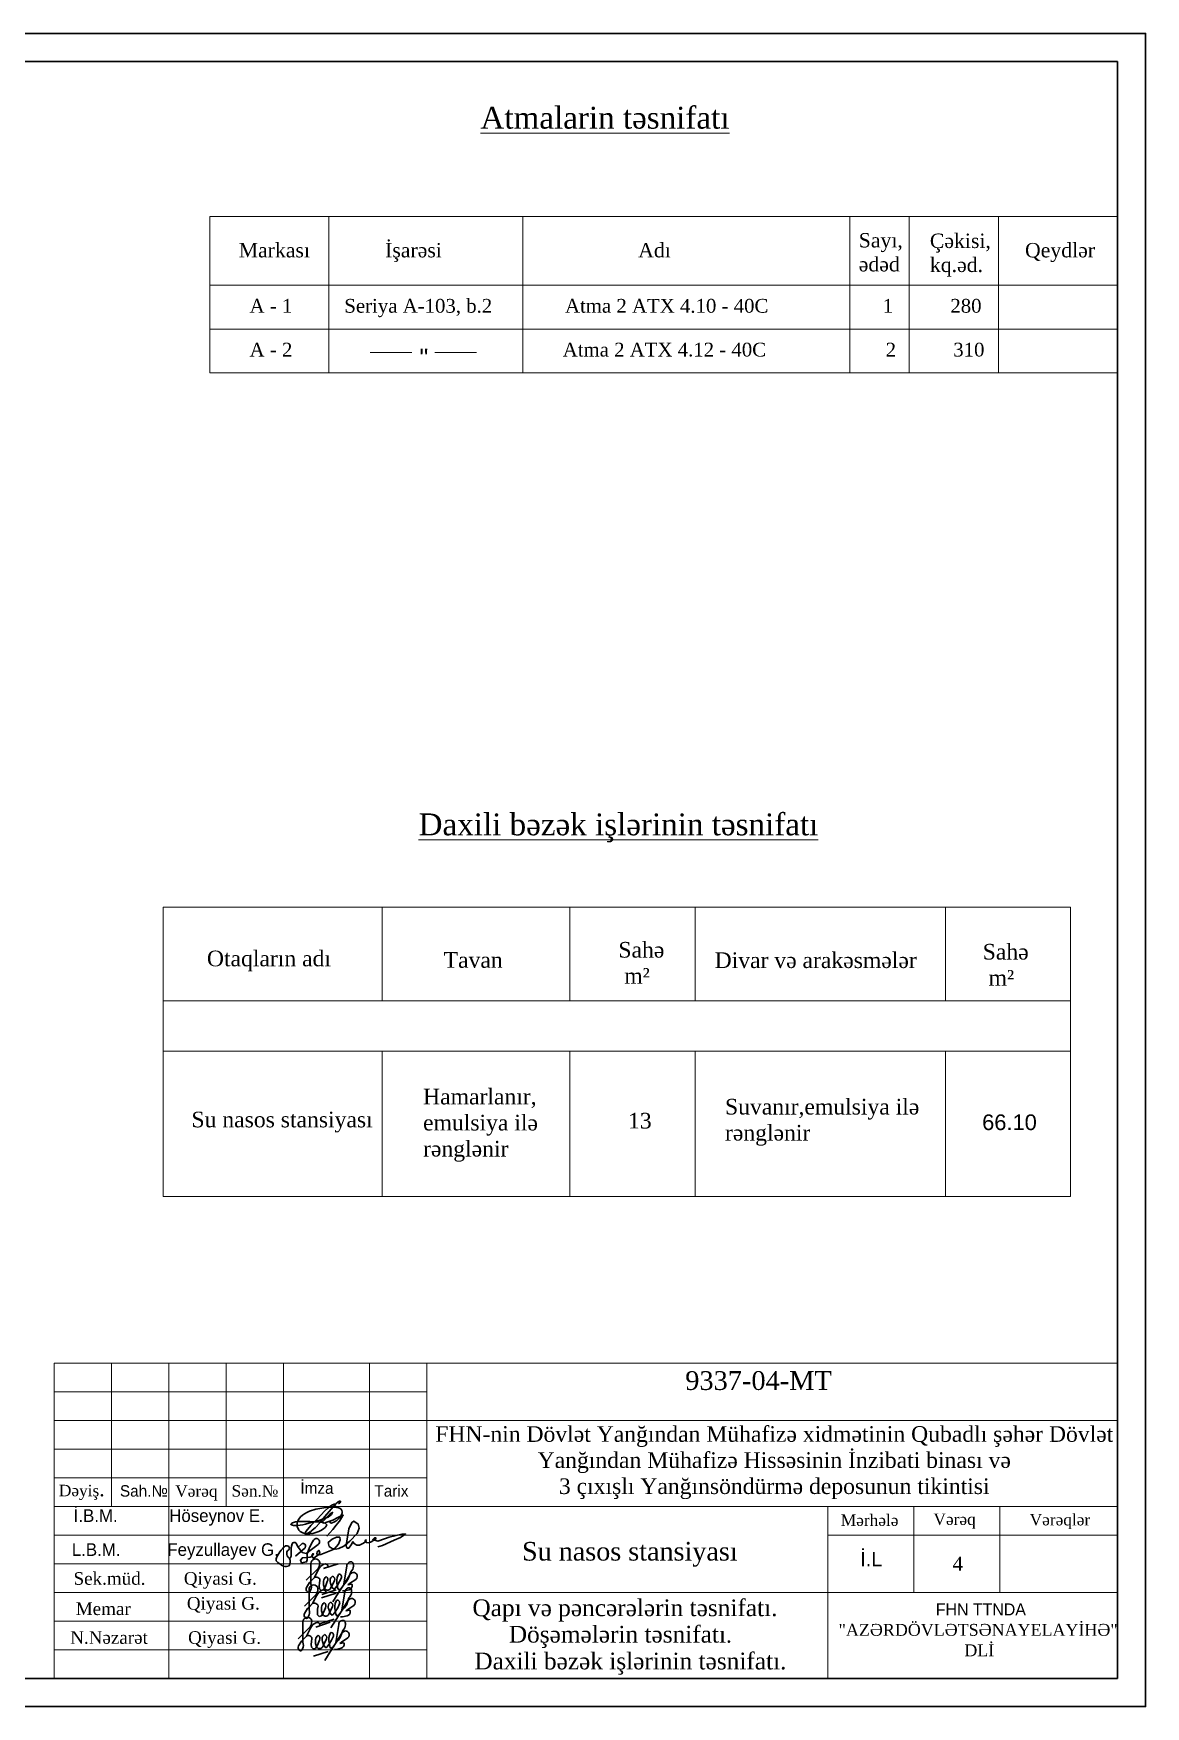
# Model space of a CAD drawing. Header units: millimetres. Extents: x 120281 to 1416367021, y -641565767 to 918373.
# Drawn here: x 606616 to 624384, y 795840 to 822570 of the extents above; entities that cross this region are included whole.
import ezdxf

# ---------------------------------------------------------------- set-up
doc = ezdxf.new("R2010")
doc.units = ezdxf.units.MM
for name, color, linetype, lineweight in [('0_Ном._пера__1', 7, 'Continuous', 35), ('аракясмя', 130, 'Continuous', 20), ('перегородка', 130, 'Continuous', 20), ('перегородка_Ном._пера__1', 7, 'Continuous', 15), ('размер2', 210, 'Continuous', 15), ('размер_Ном._пера__1', 7, 'Continuous', 15)]:
    doc.layers.add(name, color=color, linetype=linetype, lineweight=lineweight)
doc.styles.get("Standard").update_dxf_attribs({"font": 'arial.ttf'})
doc.styles.add('Times New  Roman', font='times.ttf')
doc.styles.add('СГЕНЕРИР_СТИЛЬ_2', font='AZLTM.TTF')

msp = doc.modelspace()

# ---------------------------------------------------------------- linework, layer by layer
at = {"layer": 'аракясмя', "color": 0, "lineweight": 20}
for p, q in [((609433.61548, 819646.46007), (609433.61548, 817146.46007)), ((609433.61548, 819646.46007), (623933.61548, 819646.46007)), ((611333.61548, 819646.46007), (611333.61548, 817146.46007)), ((614433.61548, 819646.46007), (614433.61548, 817146.46007)), ((619658.61548, 819646.46007), (619658.61548, 817146.46007)), ((620608.61548, 819646.46007), (620608.61548, 817146.46007)), ((622033.61548, 819646.46007), (622033.61548, 817146.46007)), ((623933.61548, 819646.46007), (623933.61548, 817146.46007)), ((609433.61548, 818546.46007), (623933.61548, 818546.46007)), ((609433.61548, 817846.46007), (623933.61548, 817846.46007)), ((611995.36193, 817474.87802), (612660.36193, 817474.87802)), ((613031.27237, 817474.87802), (613696.27237, 817474.87802)), ((609433.61548, 817146.46007), (623933.61548, 817146.46007)), ((609433.61548, 817146.46007), (623933.61548, 817146.46007)), ((608686.8161, 808611.75237), (608686.8161, 803989.09122)), ((608686.8161, 808611.75237), (623186.8161, 808611.75237)), ((612186.8161, 808611.75237), (612186.8161, 807112.21705)), ((615186.8161, 808611.75237), (615186.8161, 807112.21705)), ((617186.8161, 808611.75237), (617186.8161, 807112.21705)), ((621186.8161, 808611.75237), (621186.8161, 807112.21705)), ((623186.8161, 808611.75237), (623186.8161, 803989.09122)), ((608686.8161, 807112.21705), (623186.8161, 807112.21705)), ((608686.8161, 806312.21705), (623186.8161, 806312.21705)), ((612186.8161, 806312.21705), (612186.8161, 803989.09122)), ((615186.8161, 806312.21705), (615186.8161, 803989.09122)), ((617186.8161, 806312.21705), (617186.8161, 803989.09122)), ((621186.8161, 806312.21705), (621186.8161, 803989.09122)), ((608686.8161, 803989.09122), (623186.8161, 803989.09122))]:
    msp.add_line(p, q, dxfattribs=at)
at = {"layer": 'размер2', "color": 0, "lineweight": 30}
for p, q in [((610975.00687, 797857.24647), (611165.10946, 798047.34907)), ((611026.33697, 797820.35725), (611107.05737, 797901.07765)), ((611049.03958, 798123.05875), (611049.03958, 797959.09544)), ((611049.03958, 797959.09544), (611049.03958, 797802.69966)), ((611049.03958, 797843.05986), (611107.05737, 797901.07765)), ((611107.05737, 797901.07765), (611167.59767, 798024.68076)), ((611252.84049, 798045.12496), (611484.91164, 798120.80034)), ((611318.94842, 798092.7886), (611326.51596, 798065.04096)), ((611392.10128, 797923.78026), (611366.87616, 797898.55514)), ((611508.13686, 797835.49232), (611535.88449, 797898.55514)), ((611568.67716, 797779.99705), (611674.87399, 797955.68729)), ((611621.64992, 798087.74357), (611574.34389, 797796.99724)), ((611651.92007, 797888.46509), (611687.23524, 797991.8881)), ((611674.87399, 797955.68729), (611704.89283, 797974.23051)), ((610944.63648, 797441.43766), (611134.73907, 797631.54026)), ((610978.40923, 797742.15936), (611026.33697, 797820.35725)), ((611018.66919, 797707.24994), (611018.66919, 797543.28663)), ((611185.25526, 797812.78971), (611182.73274, 797767.38449)), ((611182.73274, 797767.38449), (611185.25526, 797721.97926)), ((611192.82279, 797858.19494), (611185.25526, 797812.78971)), ((611185.25526, 797721.97926), (611210.48038, 797694.23162)), ((611210.48038, 797694.23162), (611248.31807, 797704.32167)), ((611218.04792, 797578.19605), (611450.11907, 797653.87142)), ((611222.4701, 797629.31615), (611454.54125, 797704.99152)), ((611248.31807, 797704.32167), (611281.11073, 797757.29444)), ((611250.84058, 797845.58237), (611250.84058, 797782.51956)), ((611250.84058, 797782.51956), (611266.16588, 797733.15275)), ((611281.11073, 797757.29444), (611311.38088, 797835.49232)), ((611288.57803, 797676.97979), (611296.14557, 797649.23215)), ((611359.30862, 797721.97926), (611394.62379, 797785.04207)), ((611364.35364, 797812.78971), (611380.25684, 797759.3868)), ((611380.25684, 797759.3868), (611404.71384, 797724.50177)), ((611394.62379, 797785.04207), (611424.89394, 797855.67242)), ((611399.66882, 797512.61072), (611485.43424, 797648.8264)), ((611432.46148, 797724.50177), (611467.77666, 797769.907)), ((611467.77666, 797769.907), (611508.13686, 797835.49232)), ((611485.43424, 797648.8264), (611568.67716, 797779.99705)), ((611522.96094, 797712.43206), (611568.67716, 797779.99705)), ((611591.27953, 797671.93476), (611543.9735, 797381.18843)), ((611583.81223, 797686.66409), (611553.54208, 797689.1866)), ((611568.67716, 797779.99705), (611616.60489, 797835.49232)), ((611659.48761, 797706.84419), (611583.81223, 797686.66409)), ((611616.60489, 797835.49232), (611651.92007, 797888.46509)), ((611667.05514, 797805.22217), (611639.30751, 797782.51956)), ((611639.30751, 797782.51956), (611702.37032, 797795.13212)), ((611767.95564, 797870.8075), (611667.05514, 797805.22217)), ((610948.03884, 797326.35055), (610995.96658, 797404.54844)), ((610995.96658, 797404.54844), (611076.68698, 797485.26884)), ((611018.66919, 797543.28663), (611018.66919, 797386.89085)), ((611018.66919, 797427.25105), (611076.68698, 797485.26884)), ((611076.68698, 797485.26884), (611137.22728, 797608.87195)), ((611154.88487, 797396.9809), (611152.36235, 797351.57568)), ((611162.4524, 797442.38613), (611154.88487, 797396.9809)), ((611220.47019, 797429.77356), (611220.47019, 797366.71075)), ((611220.47019, 797366.71075), (611235.79549, 797317.34394)), ((611250.74034, 797341.48563), (611281.01049, 797419.68351)), ((611328.93823, 797306.17045), (611364.2534, 797369.23326)), ((611333.98325, 797396.9809), (611349.88645, 797343.57799)), ((611361.73089, 797507.97145), (611336.50577, 797482.74633)), ((611364.2534, 797369.23326), (611394.52355, 797439.86361)), ((611437.40627, 797354.09819), (611477.76647, 797419.68351)), ((611455.06385, 797233.01759), (611538.30677, 797364.18824)), ((611477.76647, 797419.68351), (611505.5141, 797482.74633)), ((611492.59055, 797296.62325), (611538.30677, 797364.18824)), ((611538.30677, 797364.18824), (611644.5036, 797539.87848)), ((611538.30677, 797364.18824), (611586.2345, 797419.68351)), ((611586.2345, 797419.68351), (611621.54968, 797472.65628)), ((611636.68475, 797389.41336), (611608.93712, 797366.71075)), ((611608.93712, 797366.71075), (611671.99993, 797379.32331)), ((611621.54968, 797472.65628), (611656.86485, 797576.07929)), ((611737.58525, 797454.99869), (611636.68475, 797389.41336)), ((611644.5036, 797539.87848), (611674.52244, 797558.4217)), ((610847.46429, 796922.44623), (611037.56688, 797112.54882)), ((610921.497, 797188.25851), (610921.497, 797024.29519)), ((610979.51479, 796966.27741), (611040.05509, 797089.88052)), ((611125.29791, 797110.32472), (611357.36906, 797186.00009)), ((611152.36235, 797351.57568), (611154.88487, 797306.17045)), ((611154.88487, 797306.17045), (611180.10999, 797278.42281)), ((611180.10999, 797278.42281), (611217.94768, 797288.51286)), ((611187.67753, 797162.38724), (611419.74868, 797238.06261)), ((611191.40584, 797157.98836), (611198.97337, 797130.24072)), ((611217.94768, 797288.51286), (611250.74034, 797341.48563)), ((611349.88645, 797343.57799), (611374.34345, 797308.69296)), ((611369.29843, 797096.80191), (611455.06385, 797233.01759)), ((611402.09109, 797308.69296), (611437.40627, 797354.09819)), ((611494.10734, 797152.94333), (611446.8013, 796862.197)), ((611553.44184, 797270.85528), (611523.17169, 797273.37779)), ((611629.11722, 797291.03538), (611553.44184, 797270.85528)), ((610850.86665, 796807.35912), (610898.79439, 796885.55701)), ((610898.79439, 796885.55701), (610979.51479, 796966.27741)), ((610921.497, 797024.29519), (610921.497, 796867.89942)), ((610921.497, 796908.25962), (610979.51479, 796966.27741)), ((611057.71268, 796877.98947), (611055.19016, 796832.58424)), ((611055.19016, 796832.58424), (611057.71268, 796787.17902)), ((611065.28021, 796923.39469), (611057.71268, 796877.98947)), ((611120.77549, 796769.52143), (611153.56815, 796822.49419)), ((611123.298, 796910.78213), (611123.298, 796847.71932)), ((611123.298, 796847.71932), (611138.6233, 796798.35251)), ((611153.56815, 796822.49419), (611183.8383, 796900.69208)), ((611231.76604, 796787.17902), (611267.08121, 796850.24183)), ((611236.81106, 796877.98947), (611252.71426, 796824.58656)), ((611264.5587, 796988.98002), (611239.33357, 796963.75489)), ((611252.71426, 796824.58656), (611277.17126, 796789.70153)), ((611267.08121, 796850.24183), (611297.35136, 796920.87218)), ((611304.9189, 796789.70153), (611340.23407, 796835.10676)), ((611340.23407, 796835.10676), (611380.59427, 796900.69208)), ((611357.89166, 796714.02616), (611441.13457, 796845.19681)), ((611380.59427, 796900.69208), (611408.34191, 796963.75489)), ((611395.41836, 796777.63182), (611441.13457, 796845.19681)), ((611441.13457, 796845.19681), (611547.33141, 797020.88705)), ((611441.13457, 796845.19681), (611489.06231, 796900.69208)), ((611489.06231, 796900.69208), (611524.37749, 796953.66484)), ((611539.51256, 796870.42193), (611511.76492, 796847.71932)), ((611511.76492, 796847.71932), (611574.82774, 796860.33188)), ((611524.37749, 796953.66484), (611559.69266, 797057.08786)), ((611640.41306, 796936.00726), (611539.51256, 796870.42193)), ((611547.33141, 797020.88705), (611577.35025, 797039.43027)), ((611057.71268, 796787.17902), (611082.9378, 796759.43138)), ((611082.9378, 796759.43138), (611120.77549, 796769.52143)), ((611090.50534, 796643.39581), (611322.57649, 796719.07118)), ((611272.12624, 796577.81048), (611357.89166, 796714.02616)), ((611456.26965, 796751.86384), (611425.9995, 796754.38636)), ((611531.94502, 796772.04394), (611456.26965, 796751.86384))]:
    msp.add_line(p, q, dxfattribs=at)
for points in [[(586583.65283, 822570.10421), (624383.61503, 822570.10421), (624383.61503, 795840.13094), (586583.65283, 795840.13094)], [(588383.65103, 822120.10466), (623933.61548, 822120.10466), (623933.61548, 796290.13049), (588383.65103, 796290.13049)]]:
    msp.add_lwpolyline(points, close=True, dxfattribs=at)
for points in [[(611350.80138, 798789.94016), (611361.89255, 798775.23305), (611378.18488, 798771.94607), (611423.61686, 798789.16959), (611464.844, 798814.64755), (611501.48329, 798849.00813), (611529.61995, 798887.666), (611546.0845, 798931.09058), (611549.15607, 798952.26212), (611545.13216, 798973.82058), (611532.31515, 798992.35226), (611507.11352, 799008.64015), (611490.98385, 799015.41681), (611457.38169, 799020.41673), (611386.95557, 799025.01906), (611334.62897, 799023.45222), (611257.48997, 799016.59586), (611125.66115, 798993.02877), (611025.50905, 798961.97193), (610981.63444, 798941.1688), (610948.58584, 798921.3627), (610917.20871, 798900.1413), (610884.81741, 798869.08619), (610856.6878, 798832.46614), (610837.06828, 798796.98116), (610831.59075, 798776.81187), (610829.11299, 798754.64875), (610831.92355, 798712.23447), (610843.40147, 798684.7912), (610857.90945, 798657.43264), (610879.80049, 798638.55083), (610907.44916, 798620.99832), (610947.77541, 798603.54378), (610971.40017, 798597.61543), (611000.7477, 798598.53407), (611033.87764, 798600.19867), (611079.69885, 798607.20178), (611127.76875, 798620.05943), (611176.49886, 798639.00503), (611206.10533, 798652.91915), (611249.9123, 798677.6629), (611279.19054, 798701.80395), (611294.21433, 798721.35682), (611300.54586, 798731.75991), (611302.81654, 798738.37849), (611301.72975, 798744.00462), (611292.71921, 798755.91359), (611275.98369, 798767.33177), (611250.39657, 798776.7644), (611201.9366, 798785.9144), (611114.90112, 798793.42941), (611029.31261, 798796.25609), (610930.33819, 798796.00286), (610843.52803, 798794.06107), (610801.34357, 798789.88224), (610785.83303, 798786.46289), (610769.48093, 798780.71351), (610755.70702, 798773.85868), (610746.92886, 798767.96081), (610736.76499, 798761.13192), (610732.62877, 798756.90103), (610730.08006, 798752.48029), (610729.92776, 798749.9983), (610732.05944, 798746.78253), (610740.91312, 798741.26526), (610755.22026, 798735.50413), (610771.48314, 798731.9034), (610790.55366, 798730.92946), (610823.13045, 798730.92946), (610879.43657, 798737.87704), (610919.06983, 798745.01907), (610962.01201, 798756.01941), (611055.90644, 798778.07235), (611173.92899, 798811.6199), (611324.11916, 798865.58148), (611331.9317, 798872.00432), (611349.19867, 798886.19983), (611378.745, 798910.49043), (611389.91137, 798928.60793), (611395.95823, 798941.02792), (611396.12587, 798943.17874), (611393.56181, 798942.6296), (611373.10738, 798931.53955), (611352.83595, 798915.69519), (611322.33689, 798886.59102), (611281.43135, 798840.88411), (611232.35972, 798790.4083), (611231.91986, 798786.62183), (611233.94406, 798782.35417), (611242.41016, 798774.83742), (611261.92428, 798770.30106), (611303.6556, 798783.96412), (611402.05157, 798819.33305), (611479.7628, 798859.11814), (611522.06801, 798882.40958), (611556.84909, 798898.92719), (611561.29668, 798899.80467), (611563.37483, 798898.1921), (611563.65036, 798893.90876), (611555.7428, 798883.83685), (611506.06117, 798801.47549), (611451.05722, 798735.41268), (611397.87744, 798668.86911), (611304.45109, 798562.66695)], [(611032.93733, 798634.85386), (611013.15514, 798617.47749), (610989.53495, 798602.10475), (610968.52446, 798593.6894), (610961.91242, 798594.55774), (610956.42037, 798598.33745), (610955.29955, 798607.21354), (610960.72272, 798620.37798), (610969.35564, 798635.9861), (610999.85304, 798674.08786), (611050.09528, 798731.22841), (611100.14622, 798783.35468), (611154.97714, 798839.41068), (611264.83484, 798961.80623), (611319.33338, 799010.13449), (611353.66795, 799037.91372), (611393.8415, 799064.45468), (611421.20425, 799073.03225), (611438.00949, 799071.57014), (611441.77487, 799062.79334), (611439.19463, 799049.54834)], [(611009.91551, 798585.2527), (611030.41559, 798616.28777), (611069.90818, 798656.06089), (611116.78298, 798696.64835), (611194.62244, 798780.76011), (611273.94456, 798878.10773), (611373.55637, 798995.69323), (611447.41881, 799080.7785), (611485.35528, 799109.19549), (611507.9281, 799120.80768), (611516.48425, 799122.53064), (611520.18532, 799120.7515), (611521.35635, 799116.30333), (611519.49067, 799109.47289), (611508.99829, 799096.51421), (611487.93635, 799077.70469)]]:
    msp.add_lwpolyline(points, dxfattribs=at)
for points in [[(610832.54917, 798400.23043), (610910.27502, 798302.3787), (610975.56777, 798287.32086), (611165.99723, 798430.77162, 1.2496403785), (611093.18385, 798499.01903, 0.0792582279), (610988.9611, 798279.79196), (610988.9611, 798186.09874), (610978.91606, 798150.9638), (610901.06707, 798137.57904), (610881.81417, 798176.89673), (610912.78631, 798217.05098), (611037.51205, 798227.92606), (611065.79645, 798235.18775), (611092.72506, 798277.19559), (611083.01123, 798283.42252), (611064.36787, 798254.33943), (611079.58911, 798216.80928), (611102.90534, 798216.80928), (611181.48764, 798273.25478), (611191.4661, 798313.14297), (611176.76098, 798333.61188), (611149.69741, 798314.16908), (611143.67447, 798279.55292), (611159.59167, 798257.52695), (611205.12084, 798268.53993), (611421.18425, 798353.98226), (611491.73462, 798433.72001), (611516.09128, 798502.54627), (611510.87667, 798543.85124), (611455.85077, 798543.85124), (611390.94005, 798513.22785), (611327.2662, 798460.55646), (611340.96656, 798399.47089), (611389.445, 798366.82171), (611448.35366, 798351.75585), (611495.54451, 798365.23025), (611575.67787, 798400.76701), (611673.43046, 798479.92929), (611790.56499, 798606.25204), (611821.74468, 798690.46722), (611803.20538, 798756.15506), (611737.47522, 798802.47343), (611700.39662, 798782.2618), (611653.20577, 798677.83496), (611623.71147, 798483.2979), (611611.08999, 798400.04976), (611628.76764, 798367.92309), (611654.89116, 798367.92309), (611690.28428, 798423.5051), (611721.20354, 798472.06128), (611747.58757, 798439.50601), (611780.45264, 798417.61006), (611825.11546, 798417.61006), (611888.03762, 798449.86392), (611933.43008, 798482.56765), (611927.09626, 798504.7218), (611913.9008, 798486.78751), (611936.59698, 798459.35859), (611976.18346, 798453.02881), (612011.01953, 798474.12799), (612085.96992, 798518.43628), (612085.96992, 798537.95302), (612066.96838, 798537.95302), (612036.35488, 798506.30424), (612118.69475, 798483.62262), (612225.7146, 798521.85515), (612298.16876, 798544.9946), (612390.31654, 798567.75209), (612504.27784, 798595.8968), (612562.43164, 798595.8968), (612530.12692, 798573.57374), (612482.82055, 798540.88431), (612380.25438, 798496.30418), (612192.26837, 798412.02633), (612120.27968, 798392.55961)], [(610708.82165, 798199.303, 0.2027102337), (610736.24656, 798289.40406, -0.0832167747), (610748.29459, 798440.81768, -0.5409747277), (610811.51678, 798451.69318), (610832.54917, 798400.23043)], [(610843.24732, 798386.76216), (610891.85321, 798429.10963, -1.0345011644), (610955.38591, 798378.09911), (610804.42787, 798242.43284)]]:
    msp.add_lwpolyline(points, format="xyb", dxfattribs=at)
msp.add_lwpolyline([(610663.75127, 798292.05574, -0.3006337272), (610699.88282, 798348.79737, 0.2802498133), (610698.20361, 798395.54088, 0.2687793642), (610642.51689, 798405.65924, 0.1221920669), (610491.98819, 798201.56311), (610495.22652, 798165.96377, 0.0999903221), (610613.59972, 798082.18159, 0.2003981025), (610700.0547, 798089.10152, 0.312913754), (610702.67917, 798209.85568, -0.2937938278)], format="xyb", close=True, dxfattribs=at)
for centre, radius, start, end in [((611122.15491, 798127.30339), 73.23843, 34.194780316, 183.322520404), ((611053.68941, 798125.40129), 136.03888, 324.987904267, 18.454224902), ((611135.76838, 797849.2077), 59.28586, 48.354248895, 118.965367601), ((611329.91444, 797951.91318), 177.88158, 114.146978859, 155.853021137), ((611160.43122, 797864.07113), 32.92027, 349.717727088, 63.412375254), ((611364.68247, 797827.37653), 115.28846, 129.596168368, 170.91406904), ((611278.48374, 798075.94273), 43.8312, 22.60247535, 119.130238232), ((611257.0751, 797864.79859), 61.70879, 331.646355483, 56.426131452), ((611453.68656, 797853.08208), 97.99921, 152.353537357, 204.277094013), ((611378.50149, 797875.28377), 50.3673, 337.084908029, 74.334999536), ((611679.97854, 797843.96778), 219.85391, 153.682806813, 198.19180209), ((611505.76647, 797931.94663), 24.74717, 35.97203851, 157.447635114), ((611498.01146, 797915.60785), 41.53506, 335.759871783, 48.017444304), ((611691.72042, 798081.72224), 70.32874, 79.204877164, 175.088496233), ((611589.63415, 798093.45288), 140.85942, 313.859883331, 355.412611437), ((611648.78227, 798091.32303), 81.77203, 353.585205985, 46.671298362), ((611732.85676, 797932.35717), 50.35234, 32.074619035, 123.735866803), ((611718.50401, 797919.5145), 69.41063, 315.434635632, 34.767179446), ((611026.96011, 797717.49066), 54.45854, 153.06487867, 228.706175428), ((611012.1282, 797690.13366), 25.08672, 212.718356066, 320.12897518), ((611091.78452, 797711.49458), 73.23843, 34.194780316, 183.322520404), ((610966.74603, 797722.03496), 80.4998, 323.411127117, 342.220388169), ((610912.77975, 797757.22586), 143.64752, 335.411259858, 18.455329051), ((611023.31902, 797709.59248), 136.03888, 324.987904267, 18.454224902), ((611299.54405, 797536.10437), 177.88158, 114.146978859, 155.853021137), ((611248.11334, 797660.13392), 43.8312, 22.60247535, 119.130238232), ((611312.22674, 797751.12851), 49.44422, 201.318764054, 266.093723159), ((611321.53543, 797743.25938), 43.35501, 252.998230414, 330.604588558), ((611418.58766, 797733.62638), 16.60546, 213.332324679, 326.667675321), ((611601.49379, 797774.11745), 130.38578, 179.467332581, 213.686515824), ((611495.57818, 797727.42317), 25.75321, 264.258427949, 347.796318817), ((611661.35003, 797665.91343), 70.32874, 79.204877164, 175.088496233), ((611559.26376, 797677.64407), 140.85942, 313.859883331, 355.412611437), ((611644.38696, 797770.5982), 65.51797, 283.325394517, 8.844728131), ((611618.41188, 797675.51422), 81.77203, 353.585205985, 46.671298362), ((611683.91639, 797777.70268), 25.38372, 6.717842674, 43.364629535), ((610882.40935, 797341.41705), 143.64752, 335.411259858, 18.455329051), ((611105.39799, 797433.39889), 59.28586, 48.354248895, 118.965367601), ((611130.06082, 797448.26232), 32.92027, 349.717727088, 63.412375254), ((611334.31208, 797411.56772), 115.28846, 129.596168368, 170.91406904), ((611226.70471, 797448.98978), 61.70879, 331.646355483, 56.426131452), ((611423.31617, 797437.27327), 97.99921, 152.353537357, 204.277094013), ((611348.1311, 797459.47496), 50.3673, 337.084908029, 74.334999536), ((611649.60815, 797428.15897), 219.85391, 153.682806813, 198.19180209), ((611571.1234, 797358.30864), 130.38578, 179.467332581, 213.686515824), ((611475.39608, 797516.13782), 24.74717, 35.97203851, 157.447635114), ((611467.64107, 797499.79904), 41.53506, 335.759871783, 48.017444304), ((611614.01657, 797354.78939), 65.51797, 283.325394517, 8.844728131), ((611653.546, 797361.89387), 25.38372, 6.717842674, 43.364629535), ((611702.48637, 797516.54836), 50.35234, 32.074619035, 123.735866803), ((611688.13362, 797503.70569), 69.41063, 315.434635632, 34.767179446), ((610994.61233, 797192.50314), 73.23843, 34.194780316, 183.322520404), ((610996.58972, 797301.68185), 54.45854, 153.06487867, 228.706175428), ((610981.75781, 797274.32485), 25.08672, 212.718356066, 320.12897518), ((610936.37563, 797306.22615), 80.4998, 323.411127117, 342.220388169), ((610926.14683, 797190.60104), 136.03888, 324.987904267, 18.454224902), ((611202.37186, 797017.11294), 177.88158, 114.146978859, 155.853021137), ((611150.94115, 797141.14248), 43.8312, 22.60247535, 119.130238232), ((611281.85634, 797335.3197), 49.44422, 201.318764054, 266.093723159), ((611291.16504, 797327.45056), 43.35501, 252.998230414, 330.604588558), ((611388.21727, 797317.81757), 16.60546, 213.332324679, 326.667675321), ((611465.20778, 797311.61436), 25.75321, 264.258427949, 347.796318817), ((611564.17784, 797146.922), 70.32874, 79.204877164, 175.088496233), ((611462.09157, 797158.65263), 140.85942, 313.859883331, 355.412611437), ((611521.23969, 797156.52279), 81.77203, 353.585205985, 46.671298362), ((610785.23716, 796822.42561), 143.64752, 335.411259858, 18.455329051), ((611008.2258, 796914.40746), 59.28586, 48.354248895, 118.965367601), ((611032.88863, 796929.27089), 32.92027, 349.717727088, 63.412375254), ((611237.13989, 796892.57628), 115.28846, 129.596168368, 170.91406904), ((611129.53252, 796929.99835), 61.70879, 331.646355483, 56.426131452), ((611326.14398, 796918.28184), 97.99921, 152.353537357, 204.277094013), ((611250.95891, 796940.48352), 50.3673, 337.084908029, 74.334999536), ((611552.43596, 796909.16753), 219.85391, 153.682806813, 198.19180209), ((611473.95121, 796839.31721), 130.38578, 179.467332581, 213.686515824), ((611378.22389, 796997.14638), 24.74717, 35.97203851, 157.447635114), ((611370.46888, 796980.8076), 41.53506, 335.759871783, 48.017444304), ((611516.84437, 796835.79796), 65.51797, 283.325394517, 8.844728131), ((611556.37381, 796842.90244), 25.38372, 6.717842674, 43.364629535), ((611605.31418, 796997.55693), 50.35234, 32.074619035, 123.735866803), ((611590.96143, 796984.71426), 69.41063, 315.434635632, 34.767179446), ((610899.41753, 796782.69042), 54.45854, 153.06487867, 228.706175428), ((610884.58562, 796755.33342), 25.08672, 212.718356066, 320.12897518), ((610839.20344, 796787.23471), 80.4998, 323.411127117, 342.220388169), ((611184.68415, 796816.32827), 49.44422, 201.318764054, 266.093723159), ((611193.99285, 796808.45913), 43.35501, 252.998230414, 330.604588558), ((611291.04508, 796798.82613), 16.60546, 213.332324679, 326.667675321), ((611368.03559, 796792.62293), 25.75321, 264.258427949, 347.796318817)]:
    msp.add_arc(centre, radius, start, end, dxfattribs=at)
at = {"layer": 'размер_Ном._пера__1', "color": 0, "linetype": 'Continuous'}
for p, q in [((606949.34505, 801324.75468), (623933.61548, 801324.75468)), ((606949.34505, 796290.12996), (606949.34505, 801324.75468)), ((607864.73136, 799036.2889), (607864.73136, 801324.75468)), ((608780.11767, 796290.12996), (608780.11767, 801324.75468)), ((609695.50399, 799036.2889), (609695.50399, 801324.75468)), ((610610.8903, 796290.12996), (610610.8903, 801324.75468)), ((611983.96977, 796290.12996), (611983.96977, 801324.75468)), ((612899.35608, 801324.75468), (612899.35608, 796290.12996)), ((606949.34505, 800867.06152), (612899.35608, 800867.06152)), ((606949.34505, 800409.36836), (623933.61548, 800409.36836)), ((606949.34505, 799951.67521), (612899.35608, 799951.67521)), ((606949.34505, 799493.98205), (612899.35608, 799493.98205)), ((606949.34505, 799036.2889), (623933.61548, 799036.2889)), ((619307.06027, 799036.2889), (619307.06027, 796290.12996)), ((620680.13974, 799036.2889), (620680.13974, 797663.20943)), ((622053.21921, 799036.2889), (622053.21921, 797663.20943)), ((606949.34505, 798578.59574), (612899.35608, 798578.59574)), ((619307.06027, 798578.59574), (623933.61548, 798578.59574)), ((606949.34505, 798120.90258), (612899.35608, 798120.90258)), ((606949.34505, 797663.20943), (623933.61548, 797663.20943)), ((606949.34505, 797205.51627), (612899.35608, 797205.51627)), ((606949.34505, 796747.82311), (612899.35608, 796747.82311))]:
    msp.add_line(p, q, dxfattribs=at)

# ---------------------------------------------------------------- texts
at = {"layer": '0_Ном._пера__1', "color": 0, "linetype": 'Continuous', "attachment_point": 1, "style": 'Times New  Roman'}
for s, insert, char_height in [('9337-04-MT', (617029.79788, 801198.21277), 300), ('Mərhələ', (619514.93046, 798908.33613), 183.077263), ('Vərəq', (620995.31112, 798923.87261), 183.077263), ('Vərəqlər', (622532.25319, 798916.91144), 183.077263), ('{\\fTimes New Roman|b0|i0|c238|p18;4}', (621299.54855, 798235.76038), 225)]:
    msp.add_mtext(s, dxfattribs=dict(at, insert=insert, char_height=char_height))
at = {"layer": '0_Ном._пера__1', "color": 0, "linetype": 'Continuous', "insert": (619824.71977, 798309.89852), "char_height": 228.8465782, "width": 297.7662654, "attachment_point": 1, "style": 'СГЕНЕРИР_СТИЛЬ_2'}
msp.add_mtext('{\\fArial|b0|i0|c0|p34;İ.L}', dxfattribs=at)
at = {"layer": '0_Ном._пера__1', "color": 0, "linetype": 'Continuous', "insert": (619479.66453, 797487.25561), "char_height": 190, "width": 5066.5513294, "attachment_point": 1, "line_spacing_factor": 1.032836, "style": 'Times New  Roman'}
msp.add_mtext('{\\fAzL Times|b0|i0|c204|p18;                      FHN TTNDA}\\P"AZƏRDÖVLƏT{\\fTimes New Roman|b0|i0|c238|p18;S}Ə{\\fTimes New Roman|b0|i0|c238|p18;NAYE}LAYİHƏ"\\P                            DLİ', dxfattribs=at)
at = {"layer": 'аракясмя', "color": 0, "lineweight": 20}
msp.add_text('"', height=285, dxfattribs=at).set_placement((612783.14104, 817249.00662))
at = {"layer": 'перегородка', "color": 0}
msp.add_text('66.10', height=250, dxfattribs=at).set_placement((621772.9857, 805050.14959))
at = {"layer": 'перегородка', "color": 0, "attachment_point": 1}
for s, insert, char_height in [('{\\fTimes New Roman|b0|i0|c238|p18;İşarəsi}', (612234.49358, 819222.9501), 230), ('{\\fTimes New Roman|b0|i0|c238|p18;Sayı,\\Pədəd}', (619801.61729, 819381.44614), 230), ('{\\fTimes New Roman|b0|i0|c238|p18;Çəkisi,\\Pkq.əd.}', (620938.20846, 819372.52026), 230), ('{\\fTimes New Roman|b0|i0|c238|p18;Markası}', (609895.81199, 819222.9501), 230), ('{\\fTimes New Roman|b0|i0|c238|p18;Adı}', (616277.86895, 819222.9501), 230), ('{\\fTimes New Roman|b0|i0|c238|p18;Qeydlər}', (622457.78374, 819222.86856), 230), ('{\\fTimes New Roman|b0|i0|c238|p18;Sahə\\P m²}', (615961.72041, 808055.34762), 250), ('{\\fTimes New Roman|b0|i0|c238|p18;Otaqların adı}', (609387.89388, 807916.91317), 250), ('{\\fTimes New Roman|b0|i0|c238|p18;Tavan}', (613169.5146, 807893.0313), 250), ('{\\fTimes New Roman|b0|i0|c238|p18;Divar və arakəsmələr}', (617498.92489, 807889.13864), 250), ('{\\fTimes New Roman|b0|i0|c238|p18;Sahə\\P m²}', (621782.17615, 808024.3384), 250), ('{\\fTimes New Roman|b0|i0|c238|p18;Hamarlanır,\\Pemulsiya ilə \\Prənglənir}', (612841.24386, 805710.58181), 250), ('{\\fTimes New Roman|b0|i0|c238|p18;Suvanır,emulsiya ilə \\Prənglənir}', (617664.97244, 805548.73589), 250), ('{\\fTimes New Roman|b0|i0|c0|p18;Su \\fTimes New Roman|b0|i0|c238|p18;nasos stansiyası}', (609140.95623, 805343.99532), 250), ('{\\fTimes New Roman|b0|i0|c238|p18;13}', (616115.79524, 805325.32117), 250), ('{\\fTimes New Roman|b0|i0|c238|p18;Su nasos stansiyası}', (614421.58221, 798469.61016), 297.5005516), ('{\\fTimes New Roman|b0|i0|c238|p18;\\H0.99167x;Qapı və pəncərələrin təsnifatı\\H1.0084x;.}', (613629.82254, 797554.05787), 270), ('{\\fTimes New Roman|b0|i0|c238|p18;\\H1.1019x;Döşəmələrin təsnifatı\\H0.90756x;.}', (614210.89737, 797129.27276), 243), ('{\\fTimes New Roman|b0|i0|c238|p18;Daxili bəzək işlərinin təsnifatı.}', (613660.10533, 796701.31797), 267.7509)]:
    msp.add_mtext(s, dxfattribs=dict(at, insert=insert, char_height=char_height))
at = {"layer": 'перегородка', "color": 0, "char_height": 220, "width": 14394.7477538, "attachment_point": 1, "style": 'Times New  Roman'}
for s, insert in [('\\pxql;{\\fTimes New Roman|b0|i0|c238|p18;A - 1          Seriya A-103, b.2              Atma 2 ATX} {\\fTimes New Roman|b0|i0|c238|p18;4.10 - 40C                      1      }     {\\fTimes New Roman|b0|i0|c238|p18;280                 }', (610069.65786, 818328.85023)), ('\\pxql;{\\fTimes New Roman|b0|i0|c238|p18;A - 2                                                    Atma }2{\\fTimes New Roman|b0|i0|c238|p18; AT}X {\\fTimes New Roman|b0|i0|c238|p18;4.1}2{\\fTimes New Roman|b0|i0|c238|p18; - }40{\\fTimes New Roman|b0|i0|c238|p18;C                   }    {\\fTimes New Roman|b0|i0|c238|p18;2        }   31{\\fTimes New Roman|b0|i0|c238|p18;0                 }', (610069.65786, 817628.85023))]:
    msp.add_mtext(s, dxfattribs=dict(at, insert=insert))
at = {"layer": 'перегородка', "color": 0, "insert": (612958.55354, 800319.27049), "char_height": 250, "width": 10985.8964139, "attachment_point": 1}
msp.add_mtext('\\pxqc;{\\fTimes New Roman|b0|i0|c0|p18;FHN\\fTimes New Roman|b0|i0|c238|p18;-nin Dövlət Yanğından Mühafizə xidmətinin \\fTimes New Roman|b0|i0|c0|p18;Qubadl\\fTimes New Roman|b0|i0|c238|p18;ı şəhər Dövlət Yanğından Mühafizə Hissəsinin İnzibati binası və \\P3 çıxışlı \\fTimes New Roman|b0|i0|c0|p18;Y\\fTimes New Roman|b0|i0|c238|p18;anğın\\fTimes New Roman|b0|i0|c0|p18;s\\fTimes New Roman|b0|i0|c238|p18;öndürmə deposunun tikintisi}', dxfattribs=at)
at = {"layer": 'перегородка_Ном._пера__1', "color": 0, "linetype": 'Continuous'}
for s, insert, char_height, attachment_point, style in [('{\\fTimes New Roman|b0|i0|c238|p18;\\LAtmalarin təsnifatı}', (613758.20985, 821044.14249), 350, 7, 'Times New  Roman'), ('{\\fTimes New Roman|b0|i0|c238|p18;\\LDaxili bəzək işlərinin təsnifatı}', (612770.13952, 809645.52344), 350, 7, 'Times New  Roman'), ('{\\fTimes New Roman|b0|i0|c204|p18;Dəyi\\fTimes New Roman|b0|i0|c0|p18;ş\\fTimes New Roman|b0|i0|c204|p18;\\H1.25x;.}', (607022.40538, 799428.36375), 183.07726254, 1, 'СГЕНЕРИР_СТИЛЬ_2'), ('{Sah.№}', (607997.96668, 799376.68698), 183.077263, 1, 'СГЕНЕРИР_СТИЛЬ_2'), ('Vərəq', (608881.72694, 799373.80828), 183.077263, 1, 'Times New  Roman'), ('{\\fTimes New Roman|b0|i0|c204|p18;Sən.№}', (609781.24307, 799376.78329), 183.0772625, 1, 'СГЕНЕРИР_СТИЛЬ_2'), ('{İmza}', (610880.6359, 799421.99914), 183.077263, 1, 'СГЕНЕРИР_СТИЛЬ_2'), ('{Tarix}', (612063.69361, 799376.68698), 183.077263, 1, 'СГЕНЕРИР_СТИЛЬ_2'), ('{\\fArial|b0|i0|c0|p34;  İ}.B.M.           Höseynov E.', (607099.55537, 798990.62427), 201.3849888, 1, 'СГЕНЕРИР_СТИЛЬ_2'), ('  L.B.M.          Feyzullayev G.', (607079.52235, 798448.2804), 201.3849888, 1, 'СГЕНЕРИР_СТИЛЬ_2')]:
    msp.add_mtext(s, dxfattribs=dict(at, insert=insert, char_height=char_height, attachment_point=attachment_point, style=style))
at = {"layer": 'перегородка_Ном._пера__1', "color": 0, "linetype": 'Continuous', "char_height": 201.3849888, "attachment_point": 1, "style": 'СГЕНЕРИР_СТИЛЬ_2'}
for s, width, heights, insert in [('{\\fTimes New Roman|b0|i0|c238|p18;Sek.müd.}', 1828.3507812, [396.27421], (607257.06968, 797986.99526)), ('{\\fTimes New Roman|b0|i0|c238|p18;Qiyasi G.}', 5536.6243382, [0], (609018.62743, 797988.51553)), ('{\\fTimes New Roman|b0|i0|c238|p18;  }{\\fTimes New Roman|b0|i0|c238|p18;Memar}', 1828.3507812, [396.27421], (607140.23421, 797503.69767)), ('{\\fTimes New Roman|b0|i0|c238|p18;Qiyasi G.}', 5536.6243382, [0], (609066.72832, 797589.98349)), ('{\\fTimes New Roman|b0|i0|c238|p18;N.Nəzarət}', 1828.3507812, [396.27421], (607203.2987, 797043.91153)), ('{\\fTimes New Roman|b0|i0|c238|p18;Qiyasi G.}', 5536.6243382, [0], (609086.60963, 797043.53296))]:
    msp.add_mtext_dynamic_manual_height_columns(s, width=width, gutter_width=1, heights=heights, dxfattribs=dict(at, insert=insert))

doc.saveas('drawing.dxf')
